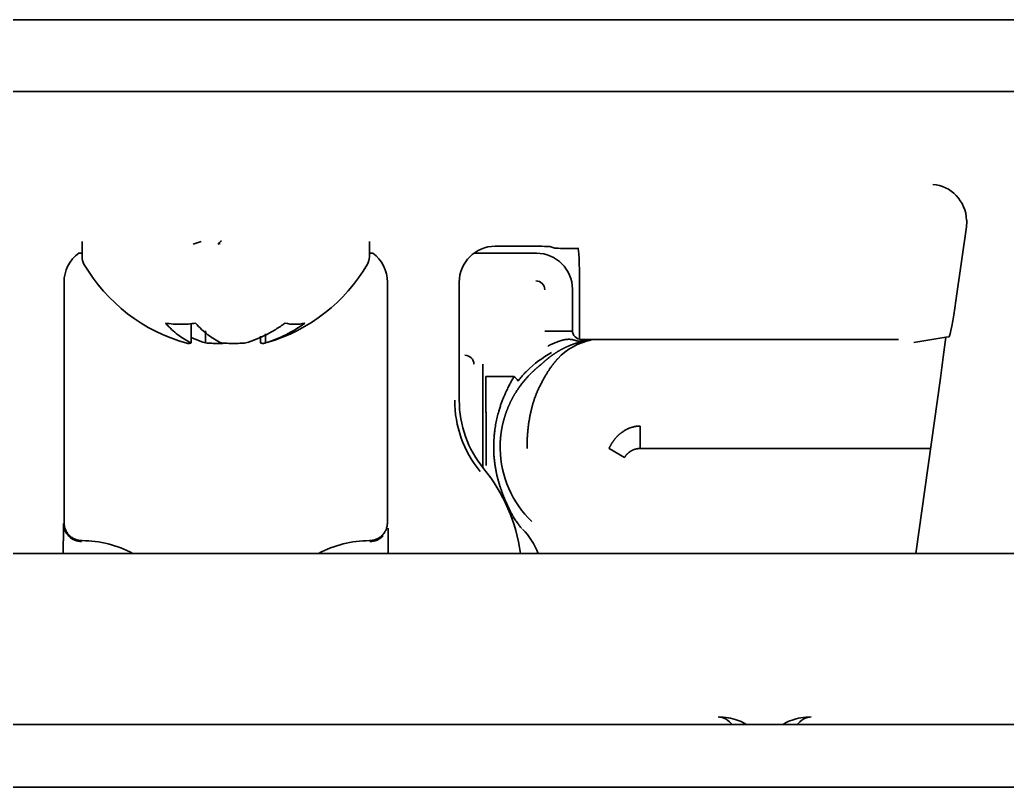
# Model space of a CAD drawing. Header units: inches. Extents: x 90 to 4161, y -506 to 3104.
# Drawn here: x 2755.16 to 2782.64, y 2972.8 to 2994.16 of the extents above; entities that cross this region are included whole.
import ezdxf

# ---------------------------------------------------------------- set-up
doc = ezdxf.new("R2010")
doc.units = ezdxf.units.IN
doc.layers.add('1', color=7, linetype='Continuous', true_color=0xffffff)
doc.layers.add('4', color=7, linetype='Continuous', true_color=0xffffff)

msp = doc.modelspace()

# ---------------------------------------------------------------- linework, layer by layer
at = {"layer": '1', "color": 7, "linetype": 'Continuous', "lineweight": 35}
for p, q in [((2798.611, 2994.163), (2453.171, 2994.163)), ((2450.757, 2992.163), (2801.025, 2992.163)), ((2731.684, 2992.163), (2790.098, 2992.163)), ((2762.441, 2992.163), (2762.441, 2992.163)), ((2781.507, 2988.395), (2781.218, 2986.338)), ((2756.891, 2987.987), (2756.891, 2987.563)), ((2760.735, 2987.935), (2760.671, 2987.913)), ((2764.891, 2987.563), (2764.891, 2987.987)), ((2768.391, 2987.858), (2769.417, 2987.858)), ((2769.916, 2987.85), (2770.05, 2987.805)), ((2770.549, 2987.797), (2770.698, 2987.797)), ((2756.391, 2980.163), (2756.391, 2986.858)), ((2765.391, 2986.858), (2765.391, 2980.163)), ((2767.391, 2986.858), (2767.391, 2983.569)), ((2770.741, 2986.814), (2770.741, 2985.268)), ((2759.925, 2985.167), (2759.925, 2985.718)), ((2760.327, 2985.167), (2760.327, 2985.505)), ((2762.002, 2985.167), (2762.002, 2985.423)), ((2761.857, 2985.167), (2761.857, 2985.355)), ((2780.049, 2985.181), (2780.931, 2985.323)), ((2781.025, 2985.338), (2780.931, 2985.323)), ((2780.784, 2984.19), (2780.098, 2979.308))]:
    msp.add_line(p, q, dxfattribs=at)
for centre, radius, start, end in [((2757.291, 2987.563), 0.4, 180, 210.3012), ((2761.09, 2989.783), 4.8, 210.3012, 254.4868), ((2760.692, 2989.783), 4.8, 286.2762, 329.6988), ((2764.491, 2987.563), 0.4, 329.6988, 0), ((2770.391, 2983.569), 3.127, 180, 219.268), ((2770.391, 2983.569), 3, 180, 219.268), ((2764.391, 2978.663), 4.75, 7.7957, 39.268), ((2756.891, 2976.663), 3, 61.8159, 90.0009), ((2764.891, 2976.663), 3, 89.9991, 118.1841)]:
    msp.add_arc(centre, radius, start, end, dxfattribs=at)
for centre, major_axis, ratio, start_param, end_param in [((2780.575, 2988.583), (0.353, -0.945), 0.923303, 1.238396, 2.756833), ((2780.515, 2988.531), (0.757, 0.658), 0.996825, 5.429549, 5.618385), ((2762.288, 2960.111), (0.829, -28.207), 0.173094, 3.285006, 3.306116), ((2757.391, 2986.858), (0.447, -0.895), 0.99981, 3.312346, 4.248696), ((2764.391, 2986.858), (-0.447, -0.895), 0.99981, 2.03449, 2.970839), ((2768.391, 2986.858), (0.447, -0.895), 0.99981, 2.678052, 4.248696), ((2769.417, 2987.849), (0.5, 0), 0.017455, 0.05236, 1.570796), ((2770.549, 2987.805), (0.5, 0), 0.017455, 3.193953, 4.712389), ((2770.689, 2986.814), (0, -1), 0.052408, 1.570796, 3.124139), ((2781.165, 2986.338), (-0.141, -1), 0.051895, 0.01604, 1.57811), ((2762.817, 2989.465), (0, 3.78), 0.546944, 3.008877, 3.141532), ((2762.816, 2989.465), (0, 3.78), 0.546944, 3.141653, 3.274309), ((2780.625, 2984.19), (-0.423, -3), 0.051895, 1.57811, 1.965445), ((2756.878, 2980.137), (0.447, -0.223), 0.999809, 3.604523, 5.178973), ((2764.904, 2980.137), (0.447, 0.223), 0.999809, 4.245805, 5.072219)]:
    msp.add_ellipse(centre, major_axis=major_axis, ratio=ratio, start_param=start_param, end_param=end_param, dxfattribs=at)
for points in [[(2760.208, 2987.993), (2760.132, 2987.966), (2760.056, 2987.94), (2759.981, 2987.913)], [(2759.214, 2985.718), (2759.354, 2985.696), (2759.633, 2985.674), (2759.912, 2985.696), (2760.052, 2985.718)], [(2760.763, 2985.167), (2760.819, 2985.162), (2760.932, 2985.154), (2761.106, 2985.15), (2761.282, 2985.154), (2761.397, 2985.162), (2761.455, 2985.167)], [(2762.002, 2985.167), (2761.99, 2985.162), (2761.965, 2985.154), (2761.928, 2985.15), (2761.892, 2985.154), (2761.868, 2985.162), (2761.857, 2985.167)]]:
    msp.add_open_spline(points, degree=3, dxfattribs=at)
for points, knots in [([(2759.925, 2985.167), (2759.863, 2985.197), (2759.801, 2985.23), (2759.679, 2985.306), (2759.618, 2985.348), (2759.5, 2985.44), (2759.441, 2985.49), (2759.355, 2985.571), (2759.327, 2985.599), (2759.27, 2985.657), (2759.242, 2985.687), (2759.214, 2985.718)], [0, 0, 0, 0, 0.25, 0.25, 0.5, 0.5, 0.75, 0.75, 0.875, 0.875, 1, 1, 1, 1]), ([(2760.052, 2985.718), (2760.163, 2985.594), (2760.277, 2985.486), (2760.455, 2985.348), (2760.515, 2985.306), (2760.638, 2985.231), (2760.7, 2985.197), (2760.763, 2985.167)], [0, 0, 0, 0, 0.5, 0.5, 0.75, 0.75, 1, 1, 1, 1]), ([(2761.455, 2985.167), (2761.551, 2985.197), (2761.646, 2985.23), (2761.833, 2985.306), (2761.925, 2985.348), (2762.106, 2985.44), (2762.196, 2985.49), (2762.328, 2985.571), (2762.371, 2985.599), (2762.458, 2985.657), (2762.501, 2985.687), (2762.543, 2985.718)], [0, 0, 0, 0, 0.25, 0.25, 0.5, 0.5, 0.75, 0.75, 0.875, 0.875, 1, 1, 1, 1]), ([(2763.09, 2985.718), (2762.92, 2985.594), (2762.745, 2985.486), (2762.472, 2985.348), (2762.38, 2985.306), (2762.193, 2985.231), (2762.098, 2985.197), (2762.002, 2985.167)], [0, 0, 0, 0, 0.5, 0.5, 0.75, 0.75, 1, 1, 1, 1]), ([(2759.807, 2985.158), (2759.81, 2985.157), (2759.826, 2985.153), (2759.854, 2985.15), (2759.89, 2985.154), (2759.914, 2985.162), (2759.925, 2985.167)], [0, 0, 0, 0, 0.080389, 0.386926, 0.693463, 1, 1, 1, 1]), ([(2760.327, 2985.167), (2760.231, 2985.197), (2760.136, 2985.23), (2760, 2985.285), (2759.957, 2985.304), (2759.915, 2985.323)], [0, 0, 0, 0, 0.685724, 0.685724, 1, 1, 1, 1]), ([(2760.812, 2985.154), (2760.767, 2985.152), (2760.663, 2985.15), (2760.5, 2985.154), (2760.385, 2985.162), (2760.327, 2985.167)], [0, 0, 0, 0, 0.281367, 0.640684, 1, 1, 1, 1]), ([(2756.369, 2979.308), (2756.369, 2979.316), (2756.369, 2979.323), (2756.369, 2979.347), (2756.369, 2979.363), (2756.37, 2979.394), (2756.37, 2979.441), (2756.37, 2979.517), (2756.37, 2979.575), (2756.37, 2979.618), (2756.37, 2979.633), (2756.371, 2979.661), (2756.371, 2979.674), (2756.371, 2979.742), (2756.371, 2979.792), (2756.372, 2979.861), (2756.372, 2979.883), (2756.373, 2979.925), (2756.373, 2979.945), (2756.374, 2979.999), (2756.374, 2980.03), (2756.375, 2980.069), (2756.375, 2980.08), (2756.376, 2980.1), (2756.376, 2980.108), (2756.377, 2980.128), (2756.377, 2980.136), (2756.378, 2980.137)], [0, 0, 0, 0, 0.016595, 0.016595, 0.051717, 0.051717, 0.086838, 0.157081, 0.227325, 0.227325, 0.262446, 0.262446, 0.297568, 0.297568, 0.438054, 0.438054, 0.508297, 0.508297, 0.578541, 0.578541, 0.719027, 0.719027, 0.78927, 0.78927, 0.859514, 0.859514, 1, 1, 1, 1]), ([(2756.391, 2980.163), (2756.391, 2980.13), (2756.394, 2980.098), (2756.404, 2980.05), (2756.408, 2980.034), (2756.417, 2980.003), (2756.423, 2979.987), (2756.442, 2979.942), (2756.457, 2979.913), (2756.484, 2979.872), (2756.494, 2979.859), (2756.515, 2979.834), (2756.526, 2979.821), (2756.56, 2979.787), (2756.586, 2979.766), (2756.626, 2979.739), (2756.641, 2979.73), (2756.669, 2979.715), (2756.699, 2979.701), (2756.73, 2979.69), (2756.761, 2979.68), (2756.777, 2979.676), (2756.825, 2979.667), (2756.858, 2979.663), (2756.891, 2979.663)], [0, 0, 0, 0, 0.125, 0.125, 0.1875, 0.1875, 0.25, 0.25, 0.375, 0.375, 0.4375, 0.4375, 0.5, 0.5, 0.625, 0.625, 0.6875, 0.6875, 0.75, 0.8125, 0.8125, 0.875, 0.875, 1, 1, 1, 1]), ([(2764.891, 2979.663), (2764.924, 2979.663), (2764.957, 2979.667), (2765.004, 2979.676), (2765.02, 2979.68), (2765.052, 2979.69), (2765.067, 2979.695), (2765.113, 2979.714), (2765.141, 2979.729), (2765.182, 2979.756), (2765.195, 2979.766), (2765.221, 2979.787), (2765.233, 2979.798), (2765.268, 2979.833), (2765.288, 2979.858), (2765.316, 2979.899), (2765.324, 2979.913), (2765.34, 2979.942), (2765.354, 2979.971), (2765.365, 2980.002), (2765.374, 2980.033), (2765.378, 2980.049), (2765.388, 2980.098), (2765.391, 2980.13), (2765.391, 2980.163)], [0, 0, 0, 0, 0.125, 0.125, 0.1875, 0.1875, 0.25, 0.25, 0.375, 0.375, 0.4375, 0.4375, 0.5, 0.5, 0.625, 0.625, 0.6875, 0.6875, 0.75, 0.8125, 0.8125, 0.875, 0.875, 1, 1, 1, 1]), ([(2765.408, 2980.012), (2765.408, 2980.005), (2765.409, 2979.997), (2765.409, 2979.98), (2765.409, 2979.971), (2765.409, 2979.925), (2765.41, 2979.884), (2765.41, 2979.815), (2765.411, 2979.79), (2765.411, 2979.74), (2765.411, 2979.713), (2765.412, 2979.633), (2765.412, 2979.576), (2765.412, 2979.486), (2765.412, 2979.455), (2765.413, 2979.393), (2765.413, 2979.361), (2765.413, 2979.323), (2765.413, 2979.317), (2765.413, 2979.31)], [0, 0, 0, 0, 0.053108, 0.053108, 0.107494, 0.107494, 0.325039, 0.325039, 0.433812, 0.433812, 0.542584, 0.542584, 0.760129, 0.760129, 0.868902, 0.868902, 0.977674, 0.977674, 1, 1, 1, 1])]:
    msp.add_open_spline(points, degree=3, knots=knots, dxfattribs=at)
at = {"layer": '4', "color": 7, "linetype": 'Continuous', "lineweight": 35}
for p, q in [((2756.891, 2987.663), (2756.798, 2987.663)), ((2764.984, 2987.663), (2764.891, 2987.663)), ((2769.542, 2987.663), (2767.798, 2987.663)), ((2770.541, 2985.513), (2770.541, 2986.664)), ((2769.773, 2985.495), (2770.523, 2985.495)), ((2770.772, 2985.245), (2770.772, 2985.215)), ((2779.619, 2985.263), (2770.791, 2985.263)), ((2768.049, 2984.571), (2768.049, 2981.693)), ((2768.13, 2984.234), (2768.911, 2984.234)), ((2772.427, 2982.227), (2772.427, 2982.851)), ((2771.56, 2982.229), (2771.993, 2981.979)), ((2780.508, 2982.227), (2772.427, 2982.227)), ((2768.914, 2980.293), (2768.853, 2980.293)), ((2928.141, 2979.308), (2660.047, 2979.308)), ((2323.625, 2974.547), (2928.157, 2974.547)), ((2321.659, 2972.797), (2930.123, 2972.797))]:
    msp.add_line(p, q, dxfattribs=at)
for centre, radius, start, end in [((2771.391, 2982.263), 2.998, 118.4794, 135.0146), ((2771.391, 2982.263), 2.862, 180.924, 226.2501), ((2767.893, 2978.693), 1.8, 19.9564, 45.5863)]:
    msp.add_arc(centre, radius, start, end, dxfattribs=at)
for centre, major_axis, ratio, start_param, end_param in [((2769.54, 2986.663), (0.708, 0.708), 0.998783, 5.498396, 7.067974), ((2769.523, 2986.645), (-0.177, -0.177), 0.998783, 2.356803, 3.926382), ((2770.791, 2985.513), (0.177, 0.177), 0.998783, 2.356803, 3.926382), ((2771.391, 2983.466), (0, -1.812), 0.96827, 3.331502, 3.941795), ((2770.772, 2985.407), (0.04, -0.196), 0.561653, 5.937302, 6.272638), ((2770.878, 2985.427), (0.033, -0.197), 0.640804, 6.024258, 6.271814), ((2767.549, 2984.571), (0.177, 0.177), 0.998783, 5.498396, 7.067974)]:
    msp.add_ellipse(centre, major_axis=major_axis, ratio=ratio, start_param=start_param, end_param=end_param, dxfattribs=at)
for points, degree, knots in [([(2769.688, 2984.583), (2769.693, 2984.587), (2769.703, 2984.597), (2769.718, 2984.61), (2769.732, 2984.624), (2769.747, 2984.638), (2769.762, 2984.651), (2769.777, 2984.664), (2769.792, 2984.677), (2769.807, 2984.69), (2769.822, 2984.703), (2769.837, 2984.716), (2769.853, 2984.728), (2769.868, 2984.741), (2769.883, 2984.753), (2769.899, 2984.765), (2769.914, 2984.777), (2769.93, 2984.789), (2769.946, 2984.8), (2769.962, 2984.812), (2769.977, 2984.823), (2769.993, 2984.834), (2770.009, 2984.845), (2770.025, 2984.856), (2770.041, 2984.867), (2770.057, 2984.878), (2770.073, 2984.888), (2770.09, 2984.898), (2770.106, 2984.909), (2770.122, 2984.919), (2770.138, 2984.929), (2770.155, 2984.938), (2770.171, 2984.948), (2770.188, 2984.957), (2770.204, 2984.967), (2770.221, 2984.976), (2770.237, 2984.985), (2770.254, 2984.994), (2770.27, 2985.002), (2770.287, 2985.011), (2770.304, 2985.019), (2770.32, 2985.028), (2770.337, 2985.036), (2770.354, 2985.044), (2770.371, 2985.052), (2770.387, 2985.059), (2770.404, 2985.067), (2770.421, 2985.074), (2770.438, 2985.082), (2770.455, 2985.089), (2770.472, 2985.096), (2770.488, 2985.103), (2770.505, 2985.11), (2770.522, 2985.116), (2770.539, 2985.123), (2770.556, 2985.129), (2770.573, 2985.135), (2770.59, 2985.141), (2770.607, 2985.147), (2770.623, 2985.153), (2770.64, 2985.158), (2770.657, 2985.164), (2770.674, 2985.169), (2770.691, 2985.174), (2770.708, 2985.179), (2770.725, 2985.184), (2770.742, 2985.189), (2770.759, 2985.194), (2770.775, 2985.198), (2770.792, 2985.202), (2770.809, 2985.207), (2770.826, 2985.211), (2770.843, 2985.215), (2770.859, 2985.219), (2770.876, 2985.222), (2770.893, 2985.226), (2770.904, 2985.228), (2770.91, 2985.229)], 3, [0, 0, 0, 0, 0.021215, 0.042217, 0.063005, 0.08358, 0.103942, 0.12409, 0.144025, 0.163747, 0.183256, 0.202551, 0.221633, 0.240501, 0.259156, 0.277598, 0.295827, 0.313842, 0.331645, 0.349234, 0.366609, 0.383772, 0.400721, 0.417457, 0.43398, 0.45029, 0.466386, 0.48227, 0.49794, 0.513397, 0.528641, 0.543672, 0.55849, 0.573094, 0.587486, 0.601665, 0.61563, 0.629383, 0.642923, 0.656249, 0.669363, 0.682264, 0.694952, 0.707427, 0.719689, 0.731739, 0.743575, 0.755199, 0.76661, 0.777809, 0.788795, 0.799568, 0.810129, 0.820477, 0.830613, 0.840536, 0.850247, 0.859745, 0.869032, 0.878106, 0.886968, 0.895618, 0.904056, 0.912282, 0.920297, 0.9281, 0.935691, 0.943071, 0.950239, 0.957196, 0.963943, 0.970478, 0.976803, 0.982917, 0.988821, 0.994515, 1, 1, 1, 1]), ([(2769.868, 2985.075), (2769.868, 2985.076), (2769.868, 2985.076), (2769.868, 2985.077), (2769.868, 2985.078), (2769.868, 2985.079), (2769.869, 2985.08), (2769.87, 2985.081), (2769.871, 2985.082), (2769.872, 2985.083), (2769.874, 2985.085), (2769.876, 2985.086), (2769.878, 2985.088), (2769.88, 2985.089), (2769.882, 2985.091), (2769.885, 2985.092), (2769.888, 2985.094), (2769.891, 2985.096), (2769.894, 2985.098), (2769.898, 2985.1), (2769.902, 2985.102), (2769.906, 2985.104), (2769.91, 2985.106), (2769.915, 2985.108), (2769.92, 2985.11), (2769.925, 2985.113), (2769.93, 2985.115), (2769.935, 2985.118), (2769.941, 2985.12), (2769.947, 2985.123), (2769.953, 2985.126), (2769.96, 2985.129), (2769.966, 2985.132), (2769.973, 2985.135), (2769.98, 2985.138), (2769.988, 2985.141), (2769.995, 2985.144), (2770.003, 2985.147), (2770.011, 2985.151), (2770.02, 2985.154), (2770.028, 2985.158), (2770.037, 2985.162), (2770.046, 2985.165), (2770.055, 2985.169), (2770.065, 2985.173), (2770.075, 2985.177), (2770.09, 2985.184), (2770.111, 2985.192), (2770.138, 2985.202), (2770.163, 2985.211), (2770.187, 2985.22), (2770.21, 2985.227), (2770.232, 2985.234), (2770.253, 2985.24), (2770.273, 2985.245), (2770.292, 2985.25), (2770.311, 2985.254), (2770.33, 2985.258), (2770.349, 2985.261), (2770.366, 2985.263), (2770.383, 2985.265), (2770.4, 2985.266), (2770.415, 2985.267), (2770.43, 2985.268), (2770.445, 2985.268), (2770.458, 2985.267), (2770.472, 2985.267), (2770.485, 2985.266), (2770.497, 2985.264), (2770.51, 2985.263), (2770.522, 2985.261), (2770.533, 2985.259), (2770.545, 2985.256), (2770.556, 2985.254), (2770.567, 2985.251), (2770.579, 2985.248), (2770.59, 2985.245), (2770.601, 2985.242), (2770.613, 2985.239), (2770.625, 2985.235), (2770.636, 2985.232), (2770.648, 2985.229), (2770.661, 2985.226), (2770.673, 2985.224), (2770.686, 2985.221), (2770.7, 2985.219), (2770.713, 2985.217), (2770.727, 2985.216), (2770.742, 2985.215), (2770.757, 2985.215), (2770.767, 2985.215), (2770.772, 2985.215)], 3, [0, 0, 0, 0, 0.000699, 0.001429, 0.002244, 0.00318, 0.004265, 0.005514, 0.006939, 0.008548, 0.010346, 0.012338, 0.014526, 0.016914, 0.019504, 0.022299, 0.0253, 0.028509, 0.031927, 0.035558, 0.039401, 0.04346, 0.047735, 0.052228, 0.056942, 0.061877, 0.067035, 0.072419, 0.078029, 0.083869, 0.089938, 0.096241, 0.102777, 0.109549, 0.116559, 0.123809, 0.131301, 0.139035, 0.147015, 0.155242, 0.163717, 0.172443, 0.181421, 0.190652, 0.200139, 0.209882, 0.219884, 0.247611, 0.274591, 0.300786, 0.326162, 0.350688, 0.374338, 0.397091, 0.418927, 0.439834, 0.462609, 0.484893, 0.506678, 0.527957, 0.548723, 0.568975, 0.588711, 0.607934, 0.626647, 0.644856, 0.66257, 0.679801, 0.69656, 0.712866, 0.728734, 0.744185, 0.759243, 0.77393, 0.788275, 0.802305, 0.816051, 0.829547, 0.842826, 0.855924, 0.868879, 0.88173, 0.894518, 0.907286, 0.920076, 0.932934, 0.945909, 0.959049, 0.972406, 0.986037, 1, 1, 1, 1]), ([(2770.772, 2985.215), (2770.777, 2985.216), (2770.782, 2985.217), (2770.794, 2985.219), (2770.801, 2985.22), (2770.82, 2985.223), (2770.832, 2985.224), (2770.855, 2985.228), (2770.866, 2985.229), (2770.878, 2985.231)], 3, [0, 0, 0, 0, 0.128205, 0.128205, 0.333333, 0.333333, 0.661538, 0.661538, 1, 1, 1, 1]), ([(2770.91, 2985.229), (2770.899, 2985.228), (2770.888, 2985.226), (2770.866, 2985.222), (2770.856, 2985.22), (2770.838, 2985.216), (2770.831, 2985.215), (2770.82, 2985.213), (2770.815, 2985.212), (2770.811, 2985.211)], 3, [0, 0, 0, 0, 0.338462, 0.338462, 0.666667, 0.666667, 0.871795, 0.871795, 1, 1, 1, 1]), ([(2770.878, 2985.231), (2770.886, 2985.232), (2770.893, 2985.233), (2770.914, 2985.235), (2770.926, 2985.237), (2770.958, 2985.24), (2770.978, 2985.241), (2771.019, 2985.244), (2771.039, 2985.244), (2771.06, 2985.245)], 3, [0, 0, 0, 0, 0.128205, 0.128205, 0.333333, 0.333333, 0.661538, 0.661538, 1, 1, 1, 1]), ([(2771.06, 2985.245), (2771.043, 2985.244), (2771.026, 2985.243), (2770.992, 2985.241), (2770.976, 2985.239), (2770.949, 2985.236), (2770.939, 2985.234), (2770.923, 2985.232), (2770.916, 2985.231), (2770.91, 2985.229)], 3, [0, 0, 0, 0, 0.338462, 0.338462, 0.666667, 0.666667, 0.871795, 0.871795, 1, 1, 1, 1]), ([(2768.529, 2982.217), (2768.529, 2982.225), (2768.529, 2982.24), (2768.528, 2982.263), (2768.529, 2982.286), (2768.529, 2982.308), (2768.529, 2982.331), (2768.53, 2982.354), (2768.531, 2982.376), (2768.532, 2982.399), (2768.533, 2982.422), (2768.534, 2982.444), (2768.536, 2982.467), (2768.537, 2982.489), (2768.539, 2982.512), (2768.541, 2982.534), (2768.543, 2982.557), (2768.546, 2982.579), (2768.548, 2982.601), (2768.551, 2982.624), (2768.554, 2982.646), (2768.557, 2982.668), (2768.56, 2982.69), (2768.564, 2982.712), (2768.567, 2982.734), (2768.571, 2982.756), (2768.575, 2982.778), (2768.579, 2982.8), (2768.583, 2982.822), (2768.587, 2982.843), (2768.592, 2982.865), (2768.597, 2982.887), (2768.601, 2982.908), (2768.606, 2982.93), (2768.612, 2982.951), (2768.617, 2982.973), (2768.622, 2982.994), (2768.628, 2983.015), (2768.634, 2983.036), (2768.64, 2983.057), (2768.646, 2983.078), (2768.652, 2983.099), (2768.659, 2983.12), (2768.665, 2983.141), (2768.672, 2983.162), (2768.679, 2983.182), (2768.686, 2983.203), (2768.693, 2983.224), (2768.7, 2983.244), (2768.708, 2983.264), (2768.715, 2983.285), (2768.723, 2983.305), (2768.731, 2983.325), (2768.739, 2983.345), (2768.747, 2983.365), (2768.755, 2983.385), (2768.764, 2983.405), (2768.772, 2983.424), (2768.781, 2983.444), (2768.79, 2983.464), (2768.799, 2983.483), (2768.808, 2983.502), (2768.817, 2983.522), (2768.827, 2983.541), (2768.836, 2983.56), (2768.846, 2983.579), (2768.855, 2983.598), (2768.865, 2983.617), (2768.875, 2983.635), (2768.885, 2983.654), (2768.896, 2983.672), (2768.906, 2983.691), (2768.917, 2983.709), (2768.927, 2983.727), (2768.938, 2983.746), (2768.949, 2983.764), (2768.964, 2983.788), (2768.984, 2983.819), (2769.008, 2983.856), (2769.032, 2983.892), (2769.056, 2983.927), (2769.08, 2983.96), (2769.103, 2983.993), (2769.127, 2984.024), (2769.151, 2984.054), (2769.174, 2984.083), (2769.197, 2984.111), (2769.22, 2984.139), (2769.243, 2984.165), (2769.265, 2984.19), (2769.287, 2984.214), (2769.308, 2984.238), (2769.329, 2984.26), (2769.35, 2984.281), (2769.37, 2984.302), (2769.39, 2984.322), (2769.41, 2984.341), (2769.428, 2984.359), (2769.447, 2984.376), (2769.464, 2984.392), (2769.481, 2984.408), (2769.498, 2984.423), (2769.514, 2984.437), (2769.529, 2984.451), (2769.544, 2984.463), (2769.558, 2984.475), (2769.571, 2984.487), (2769.584, 2984.497), (2769.596, 2984.507), (2769.607, 2984.517), (2769.618, 2984.525), (2769.628, 2984.534), (2769.637, 2984.541), (2769.646, 2984.548), (2769.653, 2984.554), (2769.66, 2984.56), (2769.667, 2984.565), (2769.672, 2984.569), (2769.677, 2984.573), (2769.681, 2984.576), (2769.684, 2984.579), (2769.687, 2984.581), (2769.688, 2984.582), (2769.688, 2984.583)], 3, [0, 0, 0, 0, 0.00662, 0.013233, 0.01984, 0.02644, 0.033034, 0.039623, 0.046206, 0.052784, 0.059358, 0.065927, 0.072492, 0.079053, 0.085611, 0.092166, 0.098718, 0.105267, 0.111814, 0.118359, 0.124903, 0.131446, 0.137987, 0.144528, 0.151069, 0.15761, 0.164151, 0.170693, 0.177235, 0.183779, 0.190325, 0.196873, 0.203422, 0.209975, 0.21653, 0.223089, 0.229651, 0.236217, 0.242787, 0.249361, 0.255941, 0.262525, 0.269115, 0.27571, 0.282312, 0.28892, 0.295534, 0.302156, 0.308785, 0.315421, 0.322065, 0.328717, 0.335378, 0.342048, 0.348727, 0.355415, 0.362112, 0.36882, 0.375538, 0.382266, 0.389006, 0.395756, 0.402518, 0.409291, 0.416077, 0.422875, 0.429685, 0.436508, 0.443345, 0.450194, 0.457058, 0.463935, 0.470827, 0.477733, 0.484654, 0.49159, 0.498541, 0.513463, 0.528161, 0.542636, 0.55689, 0.570925, 0.584743, 0.598346, 0.611737, 0.624916, 0.637888, 0.650654, 0.663217, 0.675579, 0.687744, 0.699715, 0.711495, 0.723087, 0.734494, 0.745721, 0.756771, 0.767649, 0.778358, 0.788903, 0.799289, 0.809521, 0.819604, 0.829543, 0.839344, 0.849013, 0.858556, 0.867979, 0.877288, 0.886492, 0.895597, 0.904609, 0.913538, 0.92239, 0.931174, 0.939898, 0.94857, 0.957199, 0.965793, 0.974361, 0.982912, 0.991456, 1, 1, 1, 1]), ([(2770.132, 2984.728), (2770.132, 2984.727), (2770.132, 2984.727), (2770.131, 2984.726), (2770.13, 2984.725), (2770.129, 2984.723), (2770.127, 2984.722), (2770.126, 2984.72), (2770.124, 2984.718), (2770.122, 2984.716), (2770.12, 2984.713), (2770.118, 2984.711), (2770.115, 2984.708), (2770.112, 2984.705), (2770.109, 2984.701), (2770.106, 2984.698), (2770.103, 2984.694), (2770.099, 2984.69), (2770.096, 2984.686), (2770.092, 2984.681), (2770.087, 2984.676), (2770.083, 2984.671), (2770.079, 2984.666), (2770.074, 2984.66), (2770.069, 2984.654), (2770.064, 2984.648), (2770.058, 2984.642), (2770.053, 2984.635), (2770.047, 2984.628), (2770.041, 2984.621), (2770.035, 2984.613), (2770.029, 2984.605), (2770.022, 2984.597), (2770.016, 2984.588), (2770.009, 2984.58), (2770.002, 2984.57), (2769.994, 2984.561), (2769.987, 2984.551), (2769.979, 2984.541), (2769.971, 2984.531), (2769.963, 2984.52), (2769.951, 2984.503), (2769.935, 2984.481), (2769.914, 2984.451), (2769.893, 2984.419), (2769.871, 2984.386), (2769.85, 2984.352), (2769.828, 2984.316), (2769.805, 2984.278), (2769.782, 2984.239), (2769.759, 2984.199), (2769.736, 2984.157), (2769.712, 2984.114), (2769.688, 2984.069), (2769.664, 2984.023), (2769.642, 2983.982), (2769.624, 2983.945), (2769.608, 2983.913), (2769.593, 2983.881), (2769.578, 2983.848), (2769.563, 2983.815), (2769.549, 2983.781), (2769.535, 2983.747), (2769.522, 2983.713), (2769.509, 2983.678), (2769.496, 2983.643), (2769.484, 2983.607), (2769.472, 2983.571), (2769.46, 2983.535), (2769.449, 2983.499), (2769.438, 2983.462), (2769.427, 2983.424), (2769.417, 2983.387), (2769.407, 2983.349), (2769.398, 2983.311), (2769.389, 2983.273), (2769.38, 2983.235), (2769.372, 2983.196), (2769.364, 2983.157), (2769.356, 2983.118), (2769.349, 2983.078), (2769.342, 2983.039), (2769.335, 2982.999), (2769.329, 2982.959), (2769.323, 2982.919), (2769.318, 2982.879), (2769.312, 2982.839), (2769.308, 2982.799), (2769.303, 2982.758), (2769.299, 2982.718), (2769.296, 2982.677), (2769.292, 2982.637), (2769.289, 2982.596), (2769.287, 2982.555), (2769.284, 2982.514), (2769.282, 2982.474), (2769.281, 2982.433), (2769.28, 2982.392), (2769.279, 2982.351), (2769.279, 2982.311), (2769.278, 2982.27), (2769.279, 2982.243), (2769.279, 2982.229)], 3, [0, 0, 0, 0, 0.005319, 0.010682, 0.016089, 0.021541, 0.027038, 0.03258, 0.038167, 0.043801, 0.049482, 0.05521, 0.060984, 0.066807, 0.072677, 0.078596, 0.084563, 0.090579, 0.096645, 0.10276, 0.108925, 0.11514, 0.121406, 0.127722, 0.134089, 0.140507, 0.146977, 0.153499, 0.160072, 0.166698, 0.173376, 0.180107, 0.186891, 0.193728, 0.200618, 0.207562, 0.214559, 0.22161, 0.228716, 0.235876, 0.24309, 0.250359, 0.268012, 0.285689, 0.30339, 0.321116, 0.338867, 0.356643, 0.374445, 0.392273, 0.410127, 0.428008, 0.445916, 0.463852, 0.481815, 0.499806, 0.511511, 0.52317, 0.534783, 0.546352, 0.557876, 0.569356, 0.580793, 0.592187, 0.603539, 0.61485, 0.626119, 0.637349, 0.648538, 0.659689, 0.670801, 0.681876, 0.692913, 0.703914, 0.714879, 0.72581, 0.736705, 0.747567, 0.758396, 0.769192, 0.779957, 0.790691, 0.801395, 0.812068, 0.822714, 0.833331, 0.84392, 0.854484, 0.865021, 0.875533, 0.886021, 0.896485, 0.906926, 0.917345, 0.927743, 0.938121, 0.948479, 0.958818, 0.969138, 0.979442, 0.989729, 1, 1, 1, 1]), ([(2769.27, 2984.383), (2769.259, 2984.372), (2769.248, 2984.36), (2769.219, 2984.331), (2769.202, 2984.312), (2769.157, 2984.264), (2769.131, 2984.234), (2769.077, 2984.171), (2769.051, 2984.139), (2769.026, 2984.106)], 3, [0, 0, 0, 0, 0.128205, 0.128205, 0.333333, 0.333333, 0.661538, 0.661538, 1, 1, 1, 1]), ([(2768.139, 2981.758), (2768.141, 2982.021), (2768.141, 2982.461), (2768.14, 2982.735), (2768.139, 2982.845), (2768.138, 2982.983), (2768.137, 2983.067), (2768.134, 2983.397), (2768.133, 2983.478), (2768.132, 2983.616), (2768.131, 2983.728), (2768.13, 2984.006), (2768.13, 2984.234)], 2, [0, 0, 0, 0.196686, 0.397515, 0.397515, 0.497929, 0.497929, 0.598343, 0.698757, 0.698757, 0.799172, 0.799172, 1, 1, 1]), ([(2768.914, 2980.293), (2768.911, 2980.299), (2768.904, 2980.312), (2768.893, 2980.331), (2768.883, 2980.351), (2768.872, 2980.372), (2768.86, 2980.393), (2768.849, 2980.416), (2768.837, 2980.439), (2768.824, 2980.462), (2768.812, 2980.487), (2768.799, 2980.512), (2768.786, 2980.538), (2768.773, 2980.565), (2768.76, 2980.593), (2768.746, 2980.621), (2768.733, 2980.65), (2768.719, 2980.68), (2768.705, 2980.711), (2768.691, 2980.742), (2768.677, 2980.775), (2768.662, 2980.808), (2768.648, 2980.842), (2768.634, 2980.877), (2768.62, 2980.912), (2768.605, 2980.949), (2768.591, 2980.986), (2768.577, 2981.024), (2768.563, 2981.063), (2768.549, 2981.103), (2768.536, 2981.144), (2768.522, 2981.185), (2768.509, 2981.227), (2768.496, 2981.271), (2768.483, 2981.315), (2768.471, 2981.36), (2768.459, 2981.406), (2768.447, 2981.452), (2768.436, 2981.5), (2768.426, 2981.549), (2768.415, 2981.598), (2768.406, 2981.648), (2768.397, 2981.699), (2768.389, 2981.752), (2768.381, 2981.805), (2768.374, 2981.858), (2768.368, 2981.913), (2768.362, 2981.969), (2768.358, 2982.026), (2768.354, 2982.083), (2768.352, 2982.142), (2768.35, 2982.201), (2768.35, 2982.261), (2768.35, 2982.324), (2768.352, 2982.394), (2768.356, 2982.474), (2768.362, 2982.563), (2768.372, 2982.662), (2768.387, 2982.785), (2768.411, 2982.931), (2768.446, 2983.098), (2768.485, 2983.248), (2768.525, 2983.377), (2768.56, 2983.481), (2768.596, 2983.576), (2768.631, 2983.663), (2768.665, 2983.743), (2768.698, 2983.816), (2768.729, 2983.882), (2768.759, 2983.943), (2768.787, 2983.998), (2768.813, 2984.048), (2768.837, 2984.093), (2768.859, 2984.134), (2768.879, 2984.17), (2768.896, 2984.203), (2768.907, 2984.224), (2768.911, 2984.234)], 3, [0, 0, 0, 0, 0.005144, 0.010473, 0.015989, 0.021691, 0.02758, 0.033657, 0.039921, 0.046374, 0.053016, 0.059845, 0.066863, 0.074069, 0.081463, 0.089044, 0.096813, 0.104768, 0.11291, 0.121238, 0.129751, 0.13845, 0.147333, 0.1564, 0.165651, 0.175085, 0.184701, 0.194499, 0.204479, 0.21464, 0.224983, 0.235506, 0.24621, 0.257094, 0.268159, 0.279405, 0.290832, 0.302441, 0.314233, 0.326207, 0.338367, 0.350711, 0.363244, 0.375965, 0.388877, 0.401984, 0.415287, 0.428789, 0.442495, 0.456409, 0.470534, 0.484877, 0.499419, 0.513781, 0.530622, 0.549904, 0.571574, 0.595553, 0.621731, 0.661173, 0.702465, 0.745019, 0.773598, 0.79996, 0.82436, 0.846942, 0.867812, 0.887065, 0.904786, 0.921055, 0.935947, 0.949529, 0.961869, 0.973028, 0.983065, 0.992038, 1, 1, 1, 1]), ([(2768.913, 2984.232), (2768.948, 2984.203), (2768.98, 2984.173), (2769.02, 2984.128), (2769.03, 2984.112), (2769.026, 2984.106)], 3, [0, 0, 0, 0, 0.5, 0.5, 1, 1, 1, 1]), ([(2771.56, 2982.229), (2771.563, 2982.234), (2771.568, 2982.245), (2771.575, 2982.26), (2771.583, 2982.275), (2771.591, 2982.29), (2771.598, 2982.305), (2771.606, 2982.32), (2771.615, 2982.334), (2771.623, 2982.348), (2771.631, 2982.363), (2771.64, 2982.376), (2771.649, 2982.39), (2771.658, 2982.404), (2771.667, 2982.417), (2771.676, 2982.43), (2771.685, 2982.443), (2771.695, 2982.456), (2771.705, 2982.469), (2771.714, 2982.482), (2771.724, 2982.494), (2771.734, 2982.506), (2771.745, 2982.518), (2771.755, 2982.53), (2771.766, 2982.542), (2771.776, 2982.553), (2771.787, 2982.564), (2771.798, 2982.575), (2771.809, 2982.586), (2771.82, 2982.597), (2771.832, 2982.608), (2771.843, 2982.618), (2771.855, 2982.628), (2771.867, 2982.638), (2771.879, 2982.648), (2771.891, 2982.658), (2771.908, 2982.671), (2771.929, 2982.686), (2771.955, 2982.704), (2771.981, 2982.721), (2772.007, 2982.737), (2772.033, 2982.751), (2772.06, 2982.765), (2772.087, 2982.778), (2772.114, 2982.79), (2772.141, 2982.8), (2772.169, 2982.81), (2772.197, 2982.818), (2772.225, 2982.826), (2772.253, 2982.833), (2772.281, 2982.838), (2772.31, 2982.843), (2772.339, 2982.847), (2772.368, 2982.849), (2772.397, 2982.851), (2772.417, 2982.851), (2772.427, 2982.851)], 3, [0, 0, 0, 0, 0.01516, 0.030238, 0.045238, 0.060162, 0.075011, 0.089789, 0.104496, 0.119137, 0.133714, 0.148228, 0.162682, 0.177079, 0.191422, 0.205713, 0.219954, 0.234149, 0.2483, 0.262409, 0.27648, 0.290515, 0.304517, 0.318489, 0.332433, 0.346352, 0.36025, 0.374129, 0.387991, 0.401841, 0.41568, 0.429512, 0.443339, 0.457164, 0.470991, 0.484821, 0.498659, 0.52692, 0.554804, 0.582338, 0.609548, 0.636465, 0.663115, 0.689531, 0.715743, 0.741783, 0.767682, 0.793475, 0.819195, 0.844874, 0.870548, 0.896249, 0.922011, 0.947869, 0.973854, 1, 1, 1, 1]), ([(2772.427, 2982.227), (2772.423, 2982.227), (2772.416, 2982.227), (2772.406, 2982.226), (2772.394, 2982.226), (2772.383, 2982.225), (2772.371, 2982.224), (2772.359, 2982.222), (2772.346, 2982.221), (2772.334, 2982.218), (2772.32, 2982.216), (2772.307, 2982.213), (2772.293, 2982.209), (2772.279, 2982.205), (2772.265, 2982.201), (2772.251, 2982.195), (2772.236, 2982.19), (2772.222, 2982.184), (2772.207, 2982.177), (2772.192, 2982.169), (2772.173, 2982.159), (2772.15, 2982.145), (2772.126, 2982.128), (2772.104, 2982.111), (2772.084, 2982.093), (2772.066, 2982.075), (2772.05, 2982.058), (2772.035, 2982.041), (2772.023, 2982.024), (2772.011, 2982.008), (2772.002, 2981.993), (2771.996, 2981.983), (2771.993, 2981.979)], 3, [0, 0, 0, 0, 0.019706, 0.04013, 0.061274, 0.083142, 0.105737, 0.129061, 0.153116, 0.177905, 0.203429, 0.229691, 0.256691, 0.284432, 0.312915, 0.34214, 0.372109, 0.402824, 0.434285, 0.466493, 0.499449, 0.55966, 0.616902, 0.67118, 0.722503, 0.770878, 0.816316, 0.858829, 0.898433, 0.935145, 0.968991, 1, 1, 1, 1]), ([(2769.129, 2980.002), (2769.119, 2980.014), (2769.109, 2980.026), (2769.084, 2980.057), (2769.069, 2980.076), (2769.03, 2980.127), (2769.006, 2980.159), (2768.96, 2980.225), (2768.937, 2980.259), (2768.914, 2980.293)], 3, [0, 0, 0, 0, 0.128205, 0.128205, 0.333333, 0.333333, 0.661538, 0.661538, 1, 1, 1, 1]), ([(2774.597, 2974.753), (2774.644, 2974.752), (2774.691, 2974.743), (2774.823, 2974.697), (2774.901, 2974.642), (2774.964, 2974.566), (2774.967, 2974.561), (2774.971, 2974.557)], 3, [0, 0, 0, 0, 0.330789, 0.330789, 0.961404, 0.961404, 1, 1, 1, 1]), ([(2775.367, 2974.558), (2775.357, 2974.564), (2775.347, 2974.57), (2775.215, 2974.648), (2775.056, 2974.701), (2774.789, 2974.745), (2774.693, 2974.753), (2774.597, 2974.753)], 3, [0, 0, 0, 0, 0.054472, 0.054472, 0.674673, 0.674673, 1, 1, 1, 1]), ([(2777.185, 2974.753), (2777.089, 2974.753), (2776.993, 2974.745), (2776.726, 2974.701), (2776.567, 2974.648), (2776.436, 2974.57), (2776.425, 2974.564), (2776.415, 2974.558)], 3, [0, 0, 0, 0, 0.325327, 0.325327, 0.945528, 0.945528, 1, 1, 1, 1]), ([(2776.811, 2974.557), (2776.815, 2974.561), (2776.818, 2974.566), (2776.881, 2974.642), (2776.96, 2974.697), (2777.091, 2974.743), (2777.138, 2974.752), (2777.185, 2974.753)], 3, [0, 0, 0, 0, 0.038438, 0.038438, 0.669156, 0.669156, 1, 1, 1, 1])]:
    msp.add_open_spline(points, degree=degree, knots=knots, dxfattribs=at)

doc.saveas('drawing.dxf')
